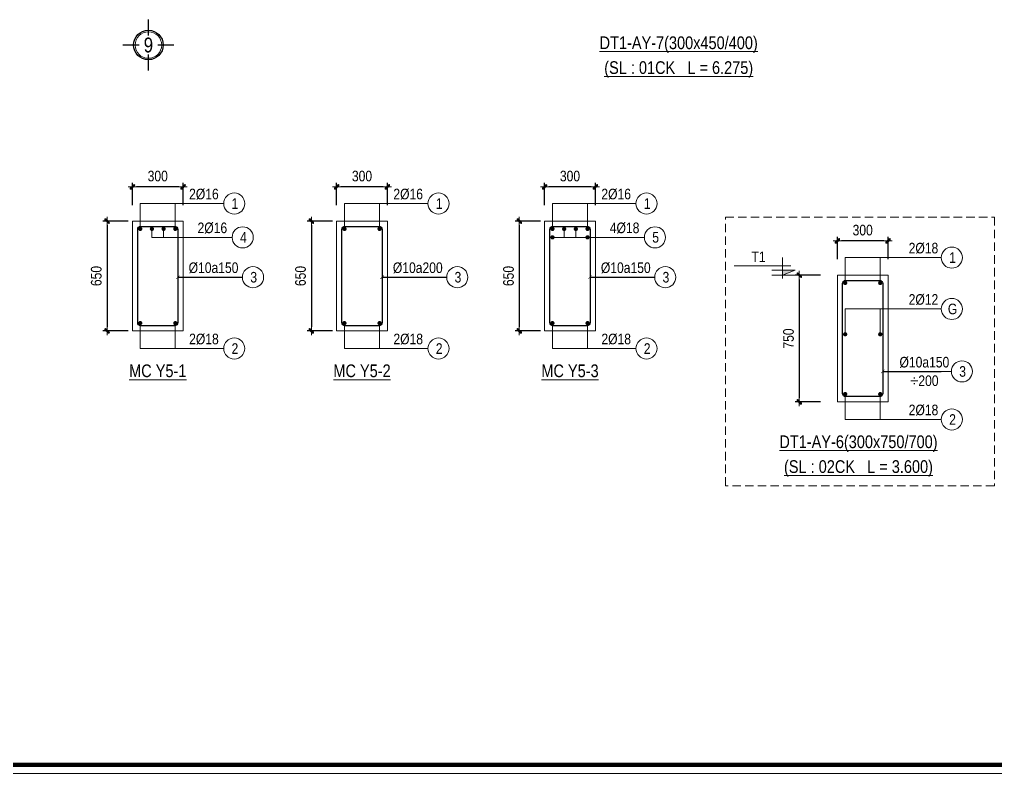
# Model space of a CAD drawing. Header units: millimetres. Extents: x 397144 to 8960116, y 345581 to 674207.
# Drawn here: x 5049979 to 5055754, y 648891 to 653352 of the extents above; entities that cross this region are included whole.
import ezdxf
from ezdxf.enums import TextEntityAlignment as Align

# ---------------------------------------------------------------- set-up
doc = ezdxf.new("R2010")
doc.units = ezdxf.units.MM
doc.header["$PDSIZE"] = -10
doc.linetypes.add('HIDDEN', pattern=[0.375, 0.25, -0.125])
doc.layers.get('0').update_dxf_attribs({"linetype": 'CONTINUOUS'})
doc.layers.get('Defpoints').update_dxf_attribs({"color": 12, "linetype": 'CONTINUOUS'})
for name, color, linetype, lineweight in [('2', 2, 'CONTINUOUS', 20), ('CDAI', 8, 'CONTINUOUS', 30), ('CTHEP', 2, 'CONTINUOUS', 50), ('DBAO', 3, 'CONTINUOUS', 20), ('DGIONG', 4, 'CONTINUOUS', 13), ('KTH', 150, 'CONTINUOUS', 5), ('Net khuat', 8, 'HIDDEN', 13), ('STICK', 1, 'CONTINUOUS', 9), ('TEXT', 7, 'CONTINUOUS', 15)]:
    doc.layers.add(name, color=color, linetype=linetype, lineweight=lineweight)
doc.layers.add('8', color=8, linetype='CONTINUOUS')
doc.layers.add('HATCH', color=7, linetype='CONTINUOUS', lineweight=5, true_color=0x2491ff)
doc.styles.add('HELVECONDENSE', font='VHELVCN_0.TTF')
doc.styles.add('Star-HelCon', font='VHELVCN_0.TTF')
doc.styles.add('TTP-HelCon', font='VHELVCN_0.TTF')
doc.styles.add('VNI-HELVE-CONDENSE', font='VHELVCN_0.TTF')
doc.dimstyles.new('kc-25', dxfattribs={"dimtxt": 62.5, "dimasz": 20, "dimexe": 20, "dimexo": 50, "dimgap": 25, "dimtad": 3, "dimdec": 0, "dimzin": 0, "dimdsep": 46, "dimtxsty": 'VNI-HELVE-CONDENSE', "dimblk": 'DIM', "dimcen": 2.5, "dimclrd": 256, "dimclre": 154, "dimclrt": 7, "dimaunit": 1, "dimadec": 0, "dimazin": 0, "dimtfac": 1, "dimtdec": 0, "dimtix": 1, "dimtmove": 0, "dimatfit": 3, "dimldrblk": 'DOT', "dimfxl": 1, "dimtolj": 1, "dimtzin": 0, "dimarcsym": 0})
doc.dimstyles.new('TTP-25', dxfattribs={"dimscale": 25, "dimtxt": 2.5, "dimasz": 1, "dimexe": 1, "dimexo": 1, "dimgap": 0.09, "dimtad": 0, "dimdec": 4, "dimrnd": 5, "dimzin": 9, "dimdsep": 46, "dimtxsty": 'TTP-HelCon', "dimblk": 'Stick1', "dimcen": 0.09, "dimdle": 1.5, "dimclrd": 256, "dimclre": 256, "dimclrt": 7, "dimadec": 0, "dimazin": 0, "dimtfac": 1, "dimtdec": 4, "dimtmove": 0, "dimatfit": 3, "dimldrblk": '_ArchTick1', "dimfxl": 1, "dimtvp": 1, "dimtolj": 1, "dimtzin": 0, "dimarcsym": 0})

# ---------------------------------------------------------------- blocks, each defined once
blk = doc.blocks.new('dau truc')
blk.add_circle((0, 0), 180)
at = {"layer": '8'}
for p, q in [((0, 127), (0, 345)), ((-127, 0), (-345, 0)), ((345, 0), (127, 0)), ((0, -345), (0, -127))]:
    blk.add_line(p, q, dxfattribs=at)
blk.add_circle((0, 0), 200, dxfattribs=at)
at = {"layer": 'TEXT', "style": 'HELVECONDENSE'}
blk.add_attdef('A', text='', height=233, dxfattribs=at).set_placement((0, 0), align=Align.MIDDLE)
blk = doc.blocks.new('Stick1')
at = {"layer": 'STICK'}
h = blk.add_hatch(color=256, dxfattribs=at)
edge = h.paths.add_edge_path()
edge.add_line((0.3, 0.5), (-0.5, -0.3))
edge.add_arc((-0.4, -0.4), 0.141, 135, 315)
edge.add_line((-0.3, -0.5), (0.5, 0.3))
edge.add_arc((0.4, 0.4), 0.141, 315, 495)
blk.add_line((1, 0), (-1, 0), dxfattribs=at)
blk.add_lwpolyline([(0.3, 0.5), (-0.5, -0.3, 1), (-0.3, -0.5), (0.5, 0.3, 1), (0.3, 0.5, 1)], format="xyb", dxfattribs=at)
blk = doc.blocks.new('*D170')
at = {"layer": 'Defpoints', "color": 0, "ltscale": 500, "transparency": 16777216}
for p in [(5054818.1, 652041.5), (5054818.1, 651908.2), (5055118.1, 651908.2)]:
    blk.add_point(p, dxfattribs=at)
at = {"layer": 'KTH', "lineweight": -2, "ltscale": 500, "transparency": 16777216}
for p, q in [((5054818.1, 651933.2), (5054818.1, 652066.5)), ((5055118.1, 651933.2), (5055118.1, 652066.5)), ((5055093.1, 652041.5), (5054843.1, 652041.5))]:
    blk.add_line(p, q, dxfattribs=at)
at = {"layer": 'KTH', "lineweight": -2, "ltscale": 500, "transparency": 16777216, "xscale": 25, "yscale": 25, "zscale": 25, "rotation": 180}
blk.add_blockref('Stick1', (5054818.1, 652041.5), dxfattribs=at)
at = {"layer": 'KTH', "lineweight": -2, "ltscale": 500, "transparency": 16777216, "xscale": 25, "yscale": 25, "zscale": 25}
blk.add_blockref('Stick1', (5055118.1, 652041.5), dxfattribs=at)
at = {"layer": 'KTH', "color": 7, "ltscale": 500, "transparency": 16777216, "insert": (5054968.1, 652105.3), "char_height": 62.5, "attachment_point": 5, "style": 'TTP-HelCon'}
blk.add_mtext('\\A1;300', dxfattribs=at)
blk = doc.blocks.new('_ArchTick1')
at = {"color": 0, "const_width": 3.81}
blk.add_lwpolyline([(-12.7, -12.7), (12.7, 12.7)], dxfattribs=at)
blk = doc.blocks.new('*D171')
at = {"layer": 'Defpoints', "color": 0, "ltscale": 500, "transparency": 16777216}
for p in [(5054743, 651839.2), (5054593.1, 651089.2), (5054743, 651089.2)]:
    blk.add_point(p, dxfattribs=at)
at = {"layer": 'KTH', "lineweight": -2, "ltscale": 500, "transparency": 16777216}
for p, q in [((5054718, 651839.2), (5054568.1, 651839.2)), ((5054593.1, 651814.2), (5054593.1, 651114.2)), ((5054718, 651089.2), (5054568.1, 651089.2))]:
    blk.add_line(p, q, dxfattribs=at)
at = {"layer": 'KTH', "lineweight": -2, "ltscale": 500, "transparency": 16777216, "xscale": 25, "yscale": 25, "zscale": 25}
for p, rotation in [((5054593.1, 651839.2), 90), ((5054593.1, 651089.2), 270)]:
    blk.add_blockref('Stick1', p, dxfattribs=dict(at, rotation=rotation))
at = {"layer": 'KTH', "color": 7, "ltscale": 500, "transparency": 16777216, "insert": (5054529.3, 651464.2), "char_height": 62.5, "attachment_point": 5, "rotation": 90, "style": 'TTP-HelCon'}
blk.add_mtext('\\A1;750', dxfattribs=at)
blk = doc.blocks.new('CODE')
at = {"layer": 'DBAO'}
for p, q in [((-62.5, -20), (-62.5, 105)), ((-62.5, 0), (-137.5, 30)), ((-137.5, 30), (0, 30)), ((-137.5, 0), (0, 0)), ((-112.5, 55), (223.6, 55))]:
    blk.add_line(p, q, dxfattribs=at)
at = {"layer": 'HATCH', "color": 1}
blk.add_solid([(-62.5, 0), (-137.5, 30), (-62.5, 30)], dxfattribs=at)
blk = doc.blocks.new('DIM')
h = blk.add_hatch(color=1)
h.paths.add_polyline_path([(0.49, 0.29, 1), (0.29, 0.49), (-0.19, 0), (0.19, 0)])
h.paths.add_polyline_path([(0.19, 0), (-0.19, 0), (-0.49, -0.29, 1), (-0.29, -0.49)])
at = {"color": 9}
for p, q in [((-0.19, 0), (-1.5, 0)), ((0.19, 0), (1.5, 0))]:
    blk.add_line(p, q, dxfattribs=at)
at = {"color": 1}
for p, q in [((-0.49, -0.29), (0.29, 0.49)), ((-0.29, -0.49), (0.49, 0.29)), ((-0.19, 0), (0.19, 0))]:
    blk.add_line(p, q, dxfattribs=at)
blk.add_arc((-0.39, -0.39), 0.138, 135, 315, dxfattribs=at)
blk = doc.blocks.new('*D254')
at = {"layer": 'Defpoints', "color": 0, "ltscale": 500, "transparency": 16777216}
for p in [(5053086.3, 652361.3), (5053086.3, 652228), (5053386.3, 652228)]:
    blk.add_point(p, dxfattribs=at)
at = {"layer": 'KTH', "lineweight": -2, "ltscale": 500, "transparency": 16777216}
for p, q in [((5053086.3, 652253), (5053086.3, 652386.3)), ((5053361.3, 652361.3), (5053111.3, 652361.3)), ((5053386.3, 652253), (5053386.3, 652386.3))]:
    blk.add_line(p, q, dxfattribs=at)
at = {"layer": 'KTH', "lineweight": -2, "ltscale": 500, "transparency": 16777216, "xscale": 25, "yscale": 25, "zscale": 25, "rotation": 180}
blk.add_blockref('Stick1', (5053086.3, 652361.3), dxfattribs=at)
at = {"layer": 'KTH', "lineweight": -2, "ltscale": 500, "transparency": 16777216, "xscale": 25, "yscale": 25, "zscale": 25}
blk.add_blockref('Stick1', (5053386.3, 652361.3), dxfattribs=at)
at = {"layer": 'KTH', "color": 7, "ltscale": 500, "transparency": 16777216, "insert": (5053236.3, 652425.1), "char_height": 62.5, "attachment_point": 5, "style": 'TTP-HelCon'}
blk.add_mtext('\\A1;300', dxfattribs=at)
blk = doc.blocks.new('*D255')
at = {"layer": 'Defpoints', "color": 0, "ltscale": 500, "transparency": 16777216}
for p in [(5053086.3, 652159), (5052936.5, 651509), (5053086.3, 651509)]:
    blk.add_point(p, dxfattribs=at)
at = {"layer": 'KTH', "lineweight": -2, "ltscale": 500, "transparency": 16777216}
for p, q in [((5053061.3, 652159), (5052911.5, 652159)), ((5052936.5, 652134), (5052936.5, 651534)), ((5053061.3, 651509), (5052911.5, 651509))]:
    blk.add_line(p, q, dxfattribs=at)
at = {"layer": 'KTH', "lineweight": -2, "ltscale": 500, "transparency": 16777216, "xscale": 25, "yscale": 25, "zscale": 25}
for p, rotation in [((5052936.5, 652159), 90), ((5052936.5, 651509), 270)]:
    blk.add_blockref('Stick1', p, dxfattribs=dict(at, rotation=rotation))
at = {"layer": 'KTH', "color": 7, "ltscale": 500, "transparency": 16777216, "insert": (5052872.7, 651834), "char_height": 62.5, "attachment_point": 5, "rotation": 90, "style": 'TTP-HelCon'}
blk.add_mtext('\\A1;650', dxfattribs=at)
blk = doc.blocks.new('*D256')
at = {"layer": 'Defpoints', "color": 0, "ltscale": 500, "transparency": 16777216}
for p in [(5050647.2, 652361.3), (5050647.2, 652228), (5050947.2, 652228)]:
    blk.add_point(p, dxfattribs=at)
at = {"layer": 'KTH', "lineweight": -2, "ltscale": 500, "transparency": 16777216}
for p, q in [((5050647.2, 652253), (5050647.2, 652386.3)), ((5050922.2, 652361.3), (5050672.2, 652361.3)), ((5050947.2, 652253), (5050947.2, 652386.3))]:
    blk.add_line(p, q, dxfattribs=at)
at = {"layer": 'KTH', "lineweight": -2, "ltscale": 500, "transparency": 16777216, "xscale": 25, "yscale": 25, "zscale": 25, "rotation": 180}
blk.add_blockref('Stick1', (5050647.2, 652361.3), dxfattribs=at)
at = {"layer": 'KTH', "lineweight": -2, "ltscale": 500, "transparency": 16777216, "xscale": 25, "yscale": 25, "zscale": 25}
blk.add_blockref('Stick1', (5050947.2, 652361.3), dxfattribs=at)
at = {"layer": 'KTH', "color": 7, "ltscale": 500, "transparency": 16777216, "insert": (5050797.2, 652425.1), "char_height": 62.5, "attachment_point": 5, "style": 'TTP-HelCon'}
blk.add_mtext('\\A1;300', dxfattribs=at)
blk = doc.blocks.new('*D257')
at = {"layer": 'Defpoints', "color": 0, "ltscale": 500, "transparency": 16777216}
for p in [(5050647.2, 652159), (5050497.4, 651509), (5050647.2, 651509)]:
    blk.add_point(p, dxfattribs=at)
at = {"layer": 'KTH', "lineweight": -2, "ltscale": 500, "transparency": 16777216}
for p, q in [((5050622.2, 652159), (5050472.4, 652159)), ((5050497.4, 652134), (5050497.4, 651534)), ((5050622.2, 651509), (5050472.4, 651509))]:
    blk.add_line(p, q, dxfattribs=at)
at = {"layer": 'KTH', "lineweight": -2, "ltscale": 500, "transparency": 16777216, "xscale": 25, "yscale": 25, "zscale": 25}
for p, rotation in [((5050497.4, 652159), 90), ((5050497.4, 651509), 270)]:
    blk.add_blockref('Stick1', p, dxfattribs=dict(at, rotation=rotation))
at = {"layer": 'KTH', "color": 7, "ltscale": 500, "transparency": 16777216, "insert": (5050433.6, 651834), "char_height": 62.5, "attachment_point": 5, "rotation": 90, "style": 'TTP-HelCon'}
blk.add_mtext('\\A1;650', dxfattribs=at)
blk = doc.blocks.new('*D258')
at = {"layer": 'Defpoints', "color": 0, "ltscale": 500, "transparency": 16777216}
for p in [(5051855.7, 652361.3), (5051855.7, 652228), (5052155.7, 652228)]:
    blk.add_point(p, dxfattribs=at)
at = {"layer": 'KTH', "lineweight": -2, "ltscale": 500, "transparency": 16777216}
for p, q in [((5051855.7, 652253), (5051855.7, 652386.3)), ((5052130.7, 652361.3), (5051880.7, 652361.3)), ((5052155.7, 652253), (5052155.7, 652386.3))]:
    blk.add_line(p, q, dxfattribs=at)
at = {"layer": 'KTH', "lineweight": -2, "ltscale": 500, "transparency": 16777216, "xscale": 25, "yscale": 25, "zscale": 25, "rotation": 180}
blk.add_blockref('Stick1', (5051855.7, 652361.3), dxfattribs=at)
at = {"layer": 'KTH', "lineweight": -2, "ltscale": 500, "transparency": 16777216, "xscale": 25, "yscale": 25, "zscale": 25}
blk.add_blockref('Stick1', (5052155.7, 652361.3), dxfattribs=at)
at = {"layer": 'KTH', "color": 7, "ltscale": 500, "transparency": 16777216, "insert": (5052005.7, 652425.1), "char_height": 62.5, "attachment_point": 5, "style": 'TTP-HelCon'}
blk.add_mtext('\\A1;300', dxfattribs=at)
blk = doc.blocks.new('*D259')
at = {"layer": 'Defpoints', "color": 0, "ltscale": 500, "transparency": 16777216}
for p in [(5051855.7, 652159), (5051705.9, 651509), (5051855.7, 651509)]:
    blk.add_point(p, dxfattribs=at)
at = {"layer": 'KTH', "lineweight": -2, "ltscale": 500, "transparency": 16777216}
for p, q in [((5051830.7, 652159), (5051680.9, 652159)), ((5051705.9, 652134), (5051705.9, 651534)), ((5051830.7, 651509), (5051680.9, 651509))]:
    blk.add_line(p, q, dxfattribs=at)
at = {"layer": 'KTH', "lineweight": -2, "ltscale": 500, "transparency": 16777216, "xscale": 25, "yscale": 25, "zscale": 25}
for p, rotation in [((5051705.9, 652159), 90), ((5051705.9, 651509), 270)]:
    blk.add_blockref('Stick1', p, dxfattribs=dict(at, rotation=rotation))
at = {"layer": 'KTH', "color": 7, "ltscale": 500, "transparency": 16777216, "insert": (5051642.1, 651834), "char_height": 62.5, "attachment_point": 5, "rotation": 90, "style": 'TTP-HelCon'}
blk.add_mtext('\\A1;650', dxfattribs=at)
blk = doc.blocks.new('CHG_XX_Khung ten')
blk.add_lwpolyline([(15, 579), (826, 579), (826, 15), (15, 15)], close=True)
at = {"color": 4, "linetype": 'Continuous', "const_width": 1}
blk.add_lwpolyline([(17, 577), (824, 577), (824, 17), (17, 17)], close=True, dxfattribs=at)

msp = doc.modelspace()

# ---------------------------------------------------------------- linework, layer by layer
at = {"layer": 'CDAI', "ltscale": 0.8}
msp.add_lwpolyline([(5041305.03865, 663460.45642), (5058674.64408, 663460.45642), (5058674.64408, 648942.57726), (5041305.03865, 648942.57726)], close=True, dxfattribs=at)
at = {"layer": 'CDAI'}
for points in [[(5050697.22614, 652127.76135), (5050897.22614, 652127.76135, -0.4142135624), (5050915.97614, 652109.01135), (5050915.97614, 651559.01135, -0.4142135624), (5050897.22614, 651540.26135), (5050697.22614, 651540.26135, -0.4142135624), (5050678.47614, 651559.01135), (5050678.47614, 652109.01135, -0.4142135624)], [(5051905.72614, 652127.76135), (5052105.72614, 652127.76135, -0.4142135624), (5052124.47614, 652109.01135), (5052124.47614, 651559.01135, -0.4142135624), (5052105.72614, 651540.26135), (5051905.72614, 651540.26135, -0.4142135624), (5051886.97614, 651559.01135), (5051886.97614, 652109.01135, -0.4142135624)], [(5053136.32651, 652127.76135), (5053336.32651, 652127.76135, -0.4142135624), (5053355.07651, 652109.01135), (5053355.07651, 651559.01135, -0.4142135624), (5053336.32651, 651540.26135), (5053136.32651, 651540.26135, -0.4142135624), (5053117.57651, 651559.01135), (5053117.57651, 652109.01135, -0.4142135624)], [(5054868.12427, 651807.96364), (5055068.12427, 651807.96364, -0.4142135624), (5055086.87427, 651789.21364), (5055086.87427, 651139.21364, -0.4142135624), (5055068.12427, 651120.46364), (5054868.12427, 651120.46364, -0.4142135624), (5054849.37427, 651139.21364), (5054849.37427, 651789.21364, -0.4142135624)]]:
    msp.add_lwpolyline(points, format="xyb", close=True, dxfattribs=at)
at = {"layer": 'CTHEP', "const_width": 12.5}
for points in [[(5050687.22614, 652112.76135, 1), (5050699.72614, 652112.76135, 1)], [(5050756.39281, 652112.76135, 1), (5050768.89281, 652112.76135, 1)], [(5050825.55948, 652112.76135, 1), (5050838.05948, 652112.76135, 1)], [(5050894.72614, 652112.76135, 1), (5050907.22614, 652112.76135, 1)], [(5051895.72614, 652112.76135, 1), (5051908.22614, 652112.76135, 1)], [(5052103.22614, 652112.76135, 1), (5052115.72614, 652112.76135, 1)], [(5053126.32651, 652112.76135, 1), (5053138.82651, 652112.76135, 1)], [(5053195.49318, 652112.76135, 1), (5053207.99318, 652112.76135, 1)], [(5053264.65985, 652112.76135, 1), (5053277.15985, 652112.76135, 1)], [(5053333.82651, 652112.76135, 1), (5053346.32651, 652112.76135, 1)], [(5053126.32651, 652062.76135, 1), (5053138.82651, 652062.76135, 1)], [(5053333.82651, 652062.76135, 1), (5053346.32651, 652062.76135, 1)], [(5054858.12427, 651792.96364, 1), (5054870.62427, 651792.96364, 1)], [(5055065.62427, 651792.96364, 1), (5055078.12427, 651792.96364, 1)], [(5050687.22614, 651555.26135, 1), (5050699.72614, 651555.26135, 1)], [(5050894.72614, 651555.26135, 1), (5050907.22614, 651555.26135, 1)], [(5051895.72614, 651555.26135, 1), (5051908.22614, 651555.26135, 1)], [(5052103.22614, 651555.26135, 1), (5052115.72614, 651555.26135, 1)], [(5053126.32651, 651555.26135, 1), (5053138.82651, 651555.26135, 1)], [(5053333.82651, 651555.26135, 1), (5053346.32651, 651555.26135, 1)], [(5054858.12427, 651489.21364, 1), (5054870.62427, 651489.21364, 1)], [(5055065.62427, 651489.21364, 1), (5055078.12427, 651489.21364, 1)], [(5054858.12427, 651135.46364, 1), (5054870.62427, 651135.46364, 1)], [(5055065.62427, 651135.46364, 1), (5055078.12427, 651135.46364, 1)]]:
    msp.add_lwpolyline(points, format="xyb", close=True, dxfattribs=at)
at = {"layer": 'DBAO', "flags": 128}
for points in [[(5050647.22614, 652159.01135), (5050947.22614, 652159.01135)], [(5050947.22614, 652159.01135), (5050947.22614, 651509.01135), (5050647.22614, 651509.01135), (5050647.22614, 652159.01135)], [(5051855.72614, 652159.01135), (5052155.72614, 652159.01135)], [(5052155.72614, 652159.01135), (5052155.72614, 651509.01135), (5051855.72614, 651509.01135), (5051855.72614, 652159.01135)], [(5053086.32651, 652159.01135), (5053386.32651, 652159.01135)], [(5053386.32651, 652159.01135), (5053386.32651, 651509.01135), (5053086.32651, 651509.01135), (5053086.32651, 652159.01135)], [(5055118.12427, 651839.21364), (5055118.12427, 651089.21364), (5054818.12427, 651089.21364), (5054818.12427, 651839.21364)], [(5054818.12427, 651839.21364), (5055118.12427, 651839.21364)]]:
    msp.add_lwpolyline(points, dxfattribs=at)
at = {"layer": 'DGIONG'}
for p, q in [((5050693.47614, 652112.76135), (5050693.47614, 652262.76135)), ((5050693.47614, 652262.76135), (5051187.22614, 652262.76135)), ((5050900.97614, 652112.76135), (5050900.97614, 652262.76135)), ((5051901.97614, 652112.76135), (5051901.97614, 652262.76135)), ((5051901.97614, 652262.76135), (5052395.72614, 652262.76135)), ((5052109.47614, 652112.76135), (5052109.47614, 652262.76135)), ((5053132.57651, 652112.76135), (5053132.57651, 652262.76135)), ((5053132.57651, 652262.76135), (5053626.32651, 652262.76135)), ((5053340.07651, 652112.76135), (5053340.07651, 652262.76135)), ((5050762.64281, 652112.76135), (5050762.64281, 652062.76135)), ((5050831.80948, 652112.76135), (5050831.80948, 652062.76135)), ((5053201.74318, 652112.76135), (5053201.74318, 652062.76135)), ((5053270.90985, 652112.76135), (5053270.90985, 652062.76135)), ((5050762.64281, 652062.76135), (5051237.22614, 652062.76135)), ((5053132.57651, 652062.76135), (5053676.32651, 652062.76135)), ((5054864.37427, 651792.96364), (5054864.37427, 651942.96364)), ((5054864.37427, 651942.96364), (5055433.12427, 651942.96364)), ((5055071.87427, 651792.96364), (5055071.87427, 651942.96364)), ((5054864.37427, 651489.21364), (5054864.37427, 651639.21364)), ((5054864.37427, 651639.21364), (5055433.12427, 651639.21364)), ((5055071.87427, 651489.21364), (5055071.87427, 651639.21364)), ((5050693.47614, 651405.26135), (5050693.47614, 651555.26135)), ((5050900.97614, 651405.26135), (5050900.97614, 651555.26135)), ((5051901.97614, 651405.26135), (5051901.97614, 651555.26135)), ((5052109.47614, 651405.26135), (5052109.47614, 651555.26135)), ((5053132.57651, 651405.26135), (5053132.57651, 651555.26135)), ((5053340.07651, 651405.26135), (5053340.07651, 651555.26135)), ((5050693.47614, 651405.26135), (5051187.22614, 651405.26135)), ((5051901.97614, 651405.26135), (5052395.72614, 651405.26135)), ((5053132.57651, 651405.26135), (5053626.32651, 651405.26135)), ((5055086.87427, 651269.54932), (5055492.62427, 651269.54932)), ((5054864.37427, 650985.46364), (5054864.37427, 651135.46364)), ((5055071.87427, 650985.46364), (5055071.87427, 651135.46364)), ((5054864.37427, 650985.46364), (5055433.12427, 650985.46364))]:
    msp.add_line(p, q, dxfattribs=at)
for centre in [(5051249.72614, 652262.76135), (5052458.22614, 652262.76135), (5053688.82651, 652262.76135), (5051299.72614, 652062.76135), (5053738.82651, 652062.76135), (5055495.62427, 651942.96364), (5051360.72725, 651826.86339), (5052569.22725, 651826.86339), (5053799.82762, 651826.86339), (5055495.62427, 651639.21364), (5051249.72614, 651405.26135), (5052458.22614, 651405.26135), (5053688.82651, 651405.26135), (5055555.12427, 651269.54932), (5055495.62427, 650985.46364)]:
    msp.add_circle(centre, 62.5, dxfattribs=at)
at = {"layer": 'Net khuat', "ltscale": 200}
msp.add_lwpolyline([(5054155.99888, 652182.0597), (5055746.9946, 652182.0597), (5055746.9946, 650593.46387), (5054155.99888, 650593.46387)], close=True, dxfattribs=at)

# ---------------------------------------------------------------- block references
at = {"layer": '2', "ltscale": 300}
ref = msp.add_blockref('dau truc', (5050741.92071, 653200.77271), dxfattribs=dict(at, xscale=0.4367131292819977, yscale=0.4367131292819977, zscale=0.4367131292819977))
ref.add_attrib('A', '9', dxfattribs={"layer": 'TEXT', "height": 87.5, "style": 'HELVECONDENSE'}).set_placement((5050741.92071, 653200.77271), align=Align.MIDDLE)
at = {"layer": 'KTH', "linetype": 'Continuous', "xscale": -1}
msp.add_blockref('CODE', (5054430.63771, 651839.21364), dxfattribs=at)

# ---------------------------------------------------------------- texts
at = {"layer": 'TEXT', "style": 'TTP-HelCon'}
for s, height, p in [('%%UDT1-AY-7(300x450/400)', 75, (5053879.42072, 653176.63724)), ('%%U(SL : 01CK   L = 6.275)', 75, (5053879.42072, 653029.74265)), ('2Þ18', 62.5, (5055327.62427, 651967.96364)), ('2Þ12', 62.5, (5055327.62427, 651664.21364)), ('%%UMC Y5-1', 75, (5050797.22614, 651235.71782)), ('%%UMC Y5-2', 75, (5052005.72614, 651235.71782)), ('%%UMC Y5-3', 75, (5053236.32651, 651235.71782)), ('Þ10a150', 62.5, (5055333.12427, 651293.04932)), ('÷200', 62.5, (5055333.12427, 651183.29932)), ('2Þ18', 62.5, (5055327.88961, 651010.46364)), ('%%UDT1-AY-6(300x750/700)', 75, (5054943.12427, 650815.9201)), ('%%U(SL : 02CK   L = 3.600)', 75, (5054943.12427, 650669.0255))]:
    msp.add_text(s, height=height, dxfattribs=at).set_placement(p, align=Align.CENTER)
for s, p in [('2Þ16', (5050982.68448, 652287.76135)), ('2Þ16', (5052191.18448, 652287.76135)), ('2Þ16', (5053421.78485, 652287.76135)), ('2Þ16', (5051032.68448, 652087.76135)), ('4Þ18', (5053471.78485, 652087.76135)), ('Þ10a150', (5050979.91035, 651851.86339)), ('Þ10a200', (5052188.41035, 651851.86339)), ('Þ10a150', (5053419.01073, 651851.86339)), ('2Þ18', (5050982.94982, 651430.26135)), ('2Þ18', (5052191.44982, 651430.26135)), ('2Þ18', (5053422.05019, 651430.26135))]:
    msp.add_text(s, height=62.5, dxfattribs=at).set_placement(p)
at = {"layer": 'TEXT', "style": 'Star-HelCon'}
for s, p in [('1', (5051253.89281, 652262.76135)), ('1', (5052462.39281, 652262.76135)), ('1', (5053692.99318, 652262.76135)), ('4', (5051303.89281, 652062.76135)), ('5', (5053742.99318, 652062.76135)), ('1', (5055499.79093, 651942.96364)), ('3', (5051364.89392, 651826.86339)), ('3', (5052573.39392, 651826.86339)), ('3', (5053803.99429, 651826.86339)), ('G', (5055499.79093, 651639.21364)), ('2', (5051253.89281, 651405.26135)), ('2', (5052462.39281, 651405.26135)), ('2', (5053692.99318, 651405.26135)), ('3', (5055559.29093, 651269.54932)), ('2', (5055499.79093, 650985.46364))]:
    msp.add_text(s, height=62.5, dxfattribs=at).set_placement(p, align=Align.MIDDLE)
at = {"layer": 'TEXT', "style": 'TTP-HelCon'}
msp.add_text('T1    ', height=62.5, dxfattribs=at).set_placement((5054472.90438, 651916.20863), align=Align.RIGHT)

# ---------------------------------------------------------------- dimensions: what is measured, and where the dimension line sits
at = {"layer": 'KTH', "ltscale": 500}
for base, p1, p2, picture, middle in [((5050647.22614, 652361.26135), (5050947.22614, 652228.0233), (5050647.22614, 652228.0233), '*D256', (5050797.22614, 652425.09469)), ((5051855.72614, 652361.26135), (5052155.72614, 652228.0233), (5051855.72614, 652228.0233), '*D258', (5052005.72614, 652425.09469)), ((5053086.32651, 652361.26135), (5053386.32651, 652228.0233), (5053086.32651, 652228.0233), '*D254', (5053236.32651, 652425.09469)), ((5054818.12427, 652041.46364), (5055118.12427, 651908.22559), (5054818.12427, 651908.22559), '*D170', (5054968.12427, 652105.29697))]:
    dim = msp.add_linear_dim(base=base, p1=p1, p2=p2, dimstyle='TTP-25', override={"dimtxsty": 'TTP-HelCon'}, dxfattribs=at)
    dim.commit()
    dim.dimension.update_dxf_attribs({"geometry": picture, "text_midpoint": middle})
for base, p1, p2, picture, middle in [((5050497.39333, 651509.01135), (5050647.22614, 652159.01135), (5050647.22614, 651509.01135), '*D257', (5050433.56, 651834.01135)), ((5051705.89333, 651509.01135), (5051855.72614, 652159.01135), (5051855.72614, 651509.01135), '*D259', (5051642.06, 651834.01135)), ((5052936.4937, 651509.01135), (5053086.32651, 652159.01135), (5053086.32651, 651509.01135), '*D255', (5052872.66037, 651834.01135)), ((5054593.13771, 651089.21364), (5054742.97053, 651839.21364), (5054742.97053, 651089.21364), '*D171', (5054529.30438, 651464.21364))]:
    dim = msp.add_linear_dim(base=base, p1=p1, p2=p2, angle=90, dimstyle='TTP-25', override={"dimtxsty": 'TTP-HelCon'}, dxfattribs=at)
    dim.commit()
    dim.dimension.update_dxf_attribs({"geometry": picture, "text_midpoint": middle})

# ---------------------------------------------------------------- leaders
at = {"layer": 'DGIONG'}
for points in [[(5050915.97614, 651826.86339), (5051298.22725, 651826.86339)], [(5052124.47614, 651826.86339), (5052506.72725, 651826.86339)], [(5053355.07651, 651826.86339), (5053737.32762, 651826.86339)], [(5055086.87427, 651269.54932), (5055432.80472, 651269.54932)]]:
    msp.add_leader(points, dimstyle='kc-25', override={"dimtad": 0, "dimldrblk": 'ArchTick', "dimfxl": 100, "dimarcsym": 1}, dxfattribs=at)

# ---------------------------------------------------------------- next in the draw order: block references
at = {"layer": 'KTH', "ltscale": 0.8, "xscale": 25.92478421702978, "yscale": 25.92478421702978, "zscale": 25.92478421702978}
msp.add_blockref('CHG_XX_Khung ten', (5040864.31732, 648501.85593), dxfattribs=at)

doc.saveas('drawing.dxf')
